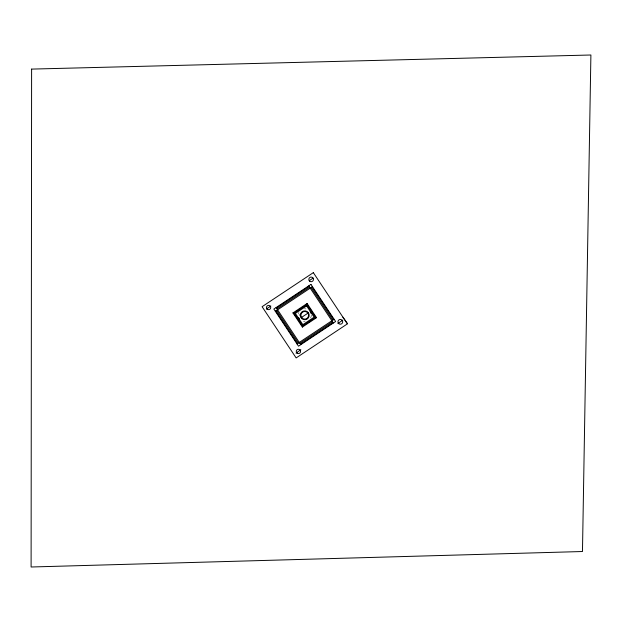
<?xml version="1.0" encoding="UTF-8"?>
<svg xmlns="http://www.w3.org/2000/svg" width="622" height="622" viewBox="0 0 622 622"><rect width="100%" height="100%" fill="white"/><g stroke="black" fill="none" stroke-linecap="round" stroke-linejoin="round"><path stroke-width="0.47" stroke-dasharray="3.11 2.33" d="M311.202 314.88A6.484 6.484 0 0 1 310.541 318.169M305.145 321.753A6.484 6.484 0 0 1 303.458 321.644M298.381 314.009A6.484 6.484 0 0 1 298.933 312.407M304.329 308.815A6.484 6.484 0 0 1 306.016 308.932M299.244 315.649A5.481 5.481 0 0 1 299.345 314.219"/><path stroke-width="0.93" d="M302.362 327.079L302.587 325.959L315.408 317.438L316.528 317.663L307.113 303.497L292.946 312.913L302.362 327.079L316.528 317.663M315.408 317.438L306.887 304.617L307.113 303.497M296.002 353.133L300.854 349.704M337.901 323.541L342.753 320.112M266.379 309.025L270.827 306.032M276.393 308.014L309.017 286.345M276.992 308.916L309.608 287.247M275.344 311.311L312.462 286.649M292.946 312.913L294.066 313.138L306.887 304.617M301.196 317.64L308.279 312.936M308.753 322.18L311.093 320.625M313.441 319.07L315.004 318.036M297.013 343.927L334.131 319.265M299.858 343.328L332.475 321.66M300.457 344.23L333.073 322.561M309.235 280.67L313.091 278.12M342.924 317.189L347.566 323.751M312.011 286.944L333.68 319.568M311.109 287.543L332.778 320.167M308.714 285.895L333.376 323.012M307.486 305.021L308.52 306.584M310.075 308.924L311.63 311.272M313.706 314.39L314.748 315.953M294.066 313.138L302.587 325.959M294.214 313.838L295.769 316.186M297.324 318.526L298.358 320.089M300.434 323.207L301.989 325.555M276.098 307.563L300.76 344.681M276.689 310.409L298.366 343.033M275.795 311.008L297.464 343.624M299.337 318.876A6.484 6.484 0 0 1 298.591 317.352M310.137 311.7A6.484 6.484 0 0 1 310.883 313.224M31.613 69.096L31.1 567L582.472 551.52L590.9 55L31.613 69.096M313.332 272.646L262.095 306.693L296.142 357.93L347.379 323.883L313.332 272.646M310.961 284.402L273.851 309.056L298.506 346.174L335.623 321.512L310.961 284.402M306.623 305.931L295.38 313.402L302.852 324.645L314.094 317.173L306.623 305.931M297.044 353.078A2.154 2.154 0 0 0 300.55 351.788A2.154 2.154 0 0 0 297.681 349.401A2.154 2.154 0 0 0 297.044 353.078M338.796 323.658A2.387 2.387 0 0 0 342.675 322.227A2.387 2.387 0 0 0 339.503 319.591A2.387 2.387 0 0 0 338.796 323.658M309.624 281.121A2.309 2.309 0 0 0 313.426 279.861A2.309 2.309 0 0 0 310.432 277.202A2.309 2.309 0 0 0 309.624 281.121M267.203 309.126A2.13 2.13 0 0 0 270.687 307.937A2.13 2.13 0 0 0 267.911 305.511A2.13 2.13 0 0 0 267.203 309.126M302.206 318.176A3.841 3.841 0 0 0 308.512 316.062A3.841 3.841 0 0 0 303.52 311.661A3.841 3.841 0 0 0 302.206 318.176M301.81 318.635A4.447 4.447 0 0 0 309.111 316.178A4.447 4.447 0 0 0 303.326 311.086A4.447 4.447 0 0 0 301.81 318.635"/></g></svg>
